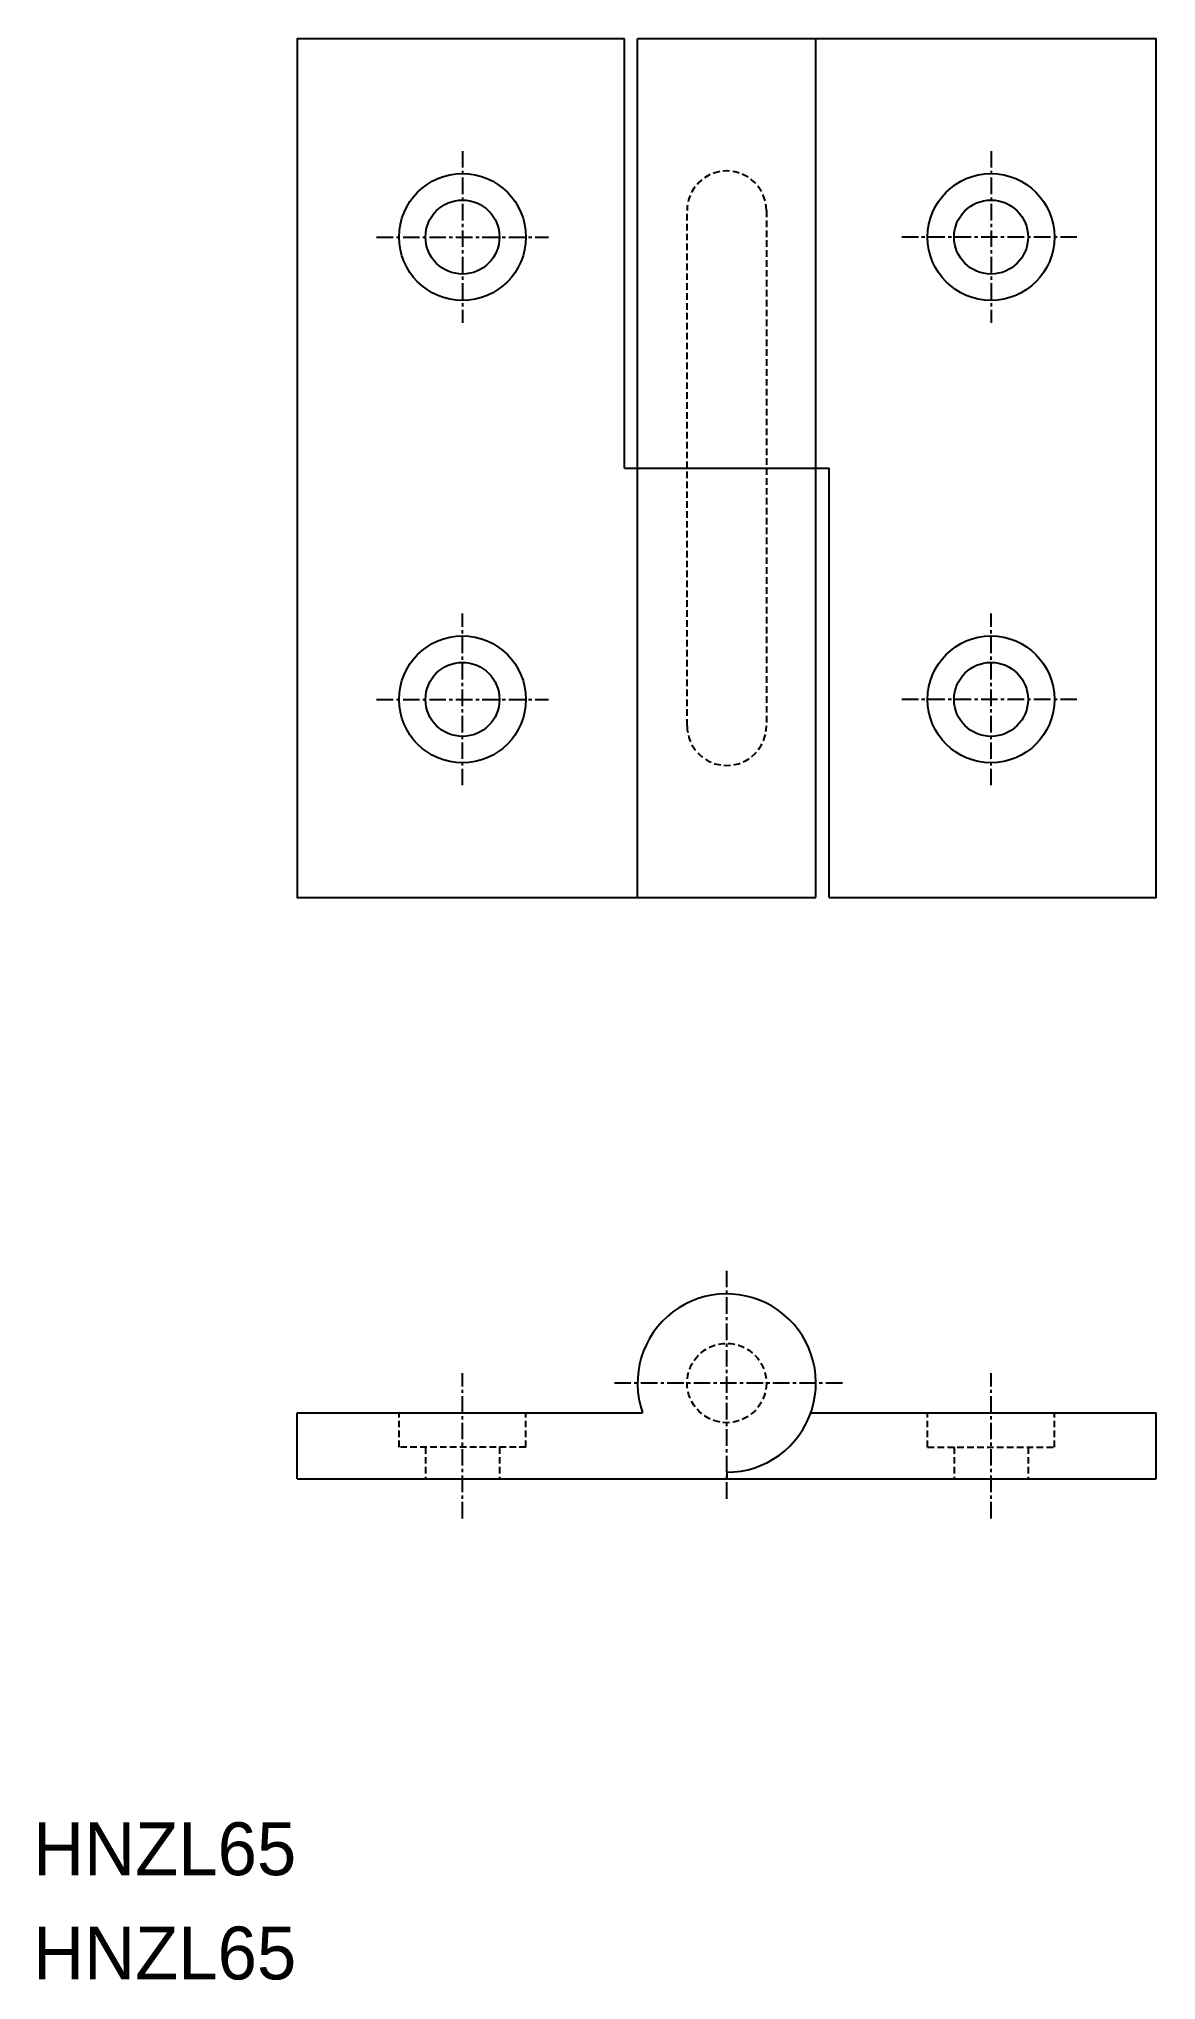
# Model space of a CAD drawing. Extents: x -14976 to -14891, y 7 to 154.
import ezdxf

# ---------------------------------------------------------------- set-up
doc = ezdxf.new("R2010")
doc.units = 0
doc.linetypes.add('CENTER', pattern=[2, 1.25, -0.25, 0.25, -0.25])
doc.linetypes.add('DASHED', pattern=[0.75, 0.5, -0.25])
doc.layers.get('0').update_dxf_attribs({"linetype": 'CONTINUOUS'})
doc.layers.add('CENTER', color=1, linetype='CENTER')

msp = doc.modelspace()

# ---------------------------------------------------------------- linework, layer by layer
at = {"color": 7, "linetype": 'CONTINUOUS'}
for p, q in [((-14931.38, 121.8), (-14931.38, 154.3)), ((-14930.38, 89.3), (-14930.38, 154.3)), ((-14916.88, 89.3), (-14916.88, 154.3)), ((-14931.38, 121.8), (-14915.88, 121.8)), ((-14915.88, 89.3), (-14915.88, 121.8)), ((-14956.13, 50.3), (-14930, 50.3)), ((-14956.13, 45.3), (-14956.13, 50.3)), ((-14917.27, 50.3), (-14891.13, 50.3)), ((-14891.13, 45.3), (-14891.13, 50.3)), ((-14923.63, 45.8), (-14923.63, 45.3)), ((-14956.13, 45.3), (-14891.13, 45.3))]:
    msp.add_line(p, q, dxfattribs=at)
at = {"color": 3, "linetype": 'DASHED'}
for p, q in [((-14948.43, 47.7), (-14948.43, 50.3)), ((-14938.83, 47.7), (-14938.83, 50.3)), ((-14908.43, 47.7), (-14908.43, 50.3)), ((-14898.83, 47.7), (-14898.83, 50.3)), ((-14938.83, 47.7), (-14948.43, 47.7)), ((-14946.43, 47.7), (-14946.43, 45.3)), ((-14940.83, 47.7), (-14940.83, 45.3)), ((-14908.43, 47.7), (-14898.83, 47.7)), ((-14906.43, 47.7), (-14906.43, 45.3)), ((-14900.83, 47.7), (-14900.83, 45.3))]:
    msp.add_line(p, q, dxfattribs=at)
at = {"color": 7, "linetype": 'CONTINUOUS'}
for points in [[(-14931.38, 154.3), (-14956.13, 154.3), (-14956.13, 89.3), (-14916.88, 89.3)], [(-14915.88, 89.3), (-14891.13, 89.3), (-14891.13, 154.3), (-14930.38, 154.3)], [(-14915.88, 89.3), (-14891.13, 89.3)]]:
    msp.add_lwpolyline(points, dxfattribs=at)
at = {"color": 3, "linetype": 'DASHED'}
for points in [[(-14926.63, 102.3), (-14926.63, 141.3)], [(-14920.63, 141.3), (-14920.63, 102.3)]]:
    msp.add_lwpolyline(points, dxfattribs=at)
at = {"color": 7, "linetype": 'CONTINUOUS'}
for centre, radius in [((-14943.63, 139.3), 4.8), ((-14903.63, 139.3), 4.8), ((-14943.63, 139.3), 2.8), ((-14903.63, 139.3), 2.8), ((-14943.63, 104.3), 4.8), ((-14903.63, 104.3), 4.8), ((-14943.63, 104.3), 2.8), ((-14903.63, 104.3), 2.8)]:
    msp.add_circle(centre, radius, dxfattribs=at)
at = {"color": 3, "linetype": 'DASHED'}
msp.add_circle((-14923.63, 52.55), 3, dxfattribs=at)
for centre, start, end in [((-14923.63, 141.3), 0, 180), ((-14923.63, 102.3), 180, 0)]:
    msp.add_arc(centre, 3, start, end, dxfattribs=at)
at = {"color": 7, "linetype": 'CONTINUOUS'}
msp.add_arc((-14923.63, 52.55), 6.75, 270, 199.4712, dxfattribs=at)
at = {"layer": 'CENTER', "color": 1, "linetype": 'CENTER'}
for p, q in [((-14943.63, 145.8), (-14943.63, 132.8)), ((-14903.63, 145.8), (-14903.63, 132.8)), ((-14903.63, 145.8), (-14903.63, 132.8)), ((-14950.13, 139.3), (-14937.13, 139.3)), ((-14897.13, 139.3), (-14910.38, 139.3)), ((-14943.63, 97.8), (-14943.63, 110.8)), ((-14903.63, 97.8), (-14903.63, 110.8)), ((-14950.13, 104.3), (-14937.13, 104.3)), ((-14897.13, 104.3), (-14910.38, 104.3)), ((-14923.63, 43.8), (-14923.63, 61.3)), ((-14943.63, 42.3), (-14943.63, 53.3)), ((-14903.63, 42.3), (-14903.63, 53.3)), ((-14914.88, 52.55), (-14932.38, 52.55))]:
    msp.add_line(p, q, dxfattribs=at)

# ---------------------------------------------------------------- texts
at = {"color": 7, "linetype": 'CONTINUOUS'}
for p in [(-14976.13, 15.3), (-14976.13, 7.41)]:
    msp.add_text('HNZL65', height=4, dxfattribs=at).set_placement(p)

doc.saveas('drawing.dxf')
